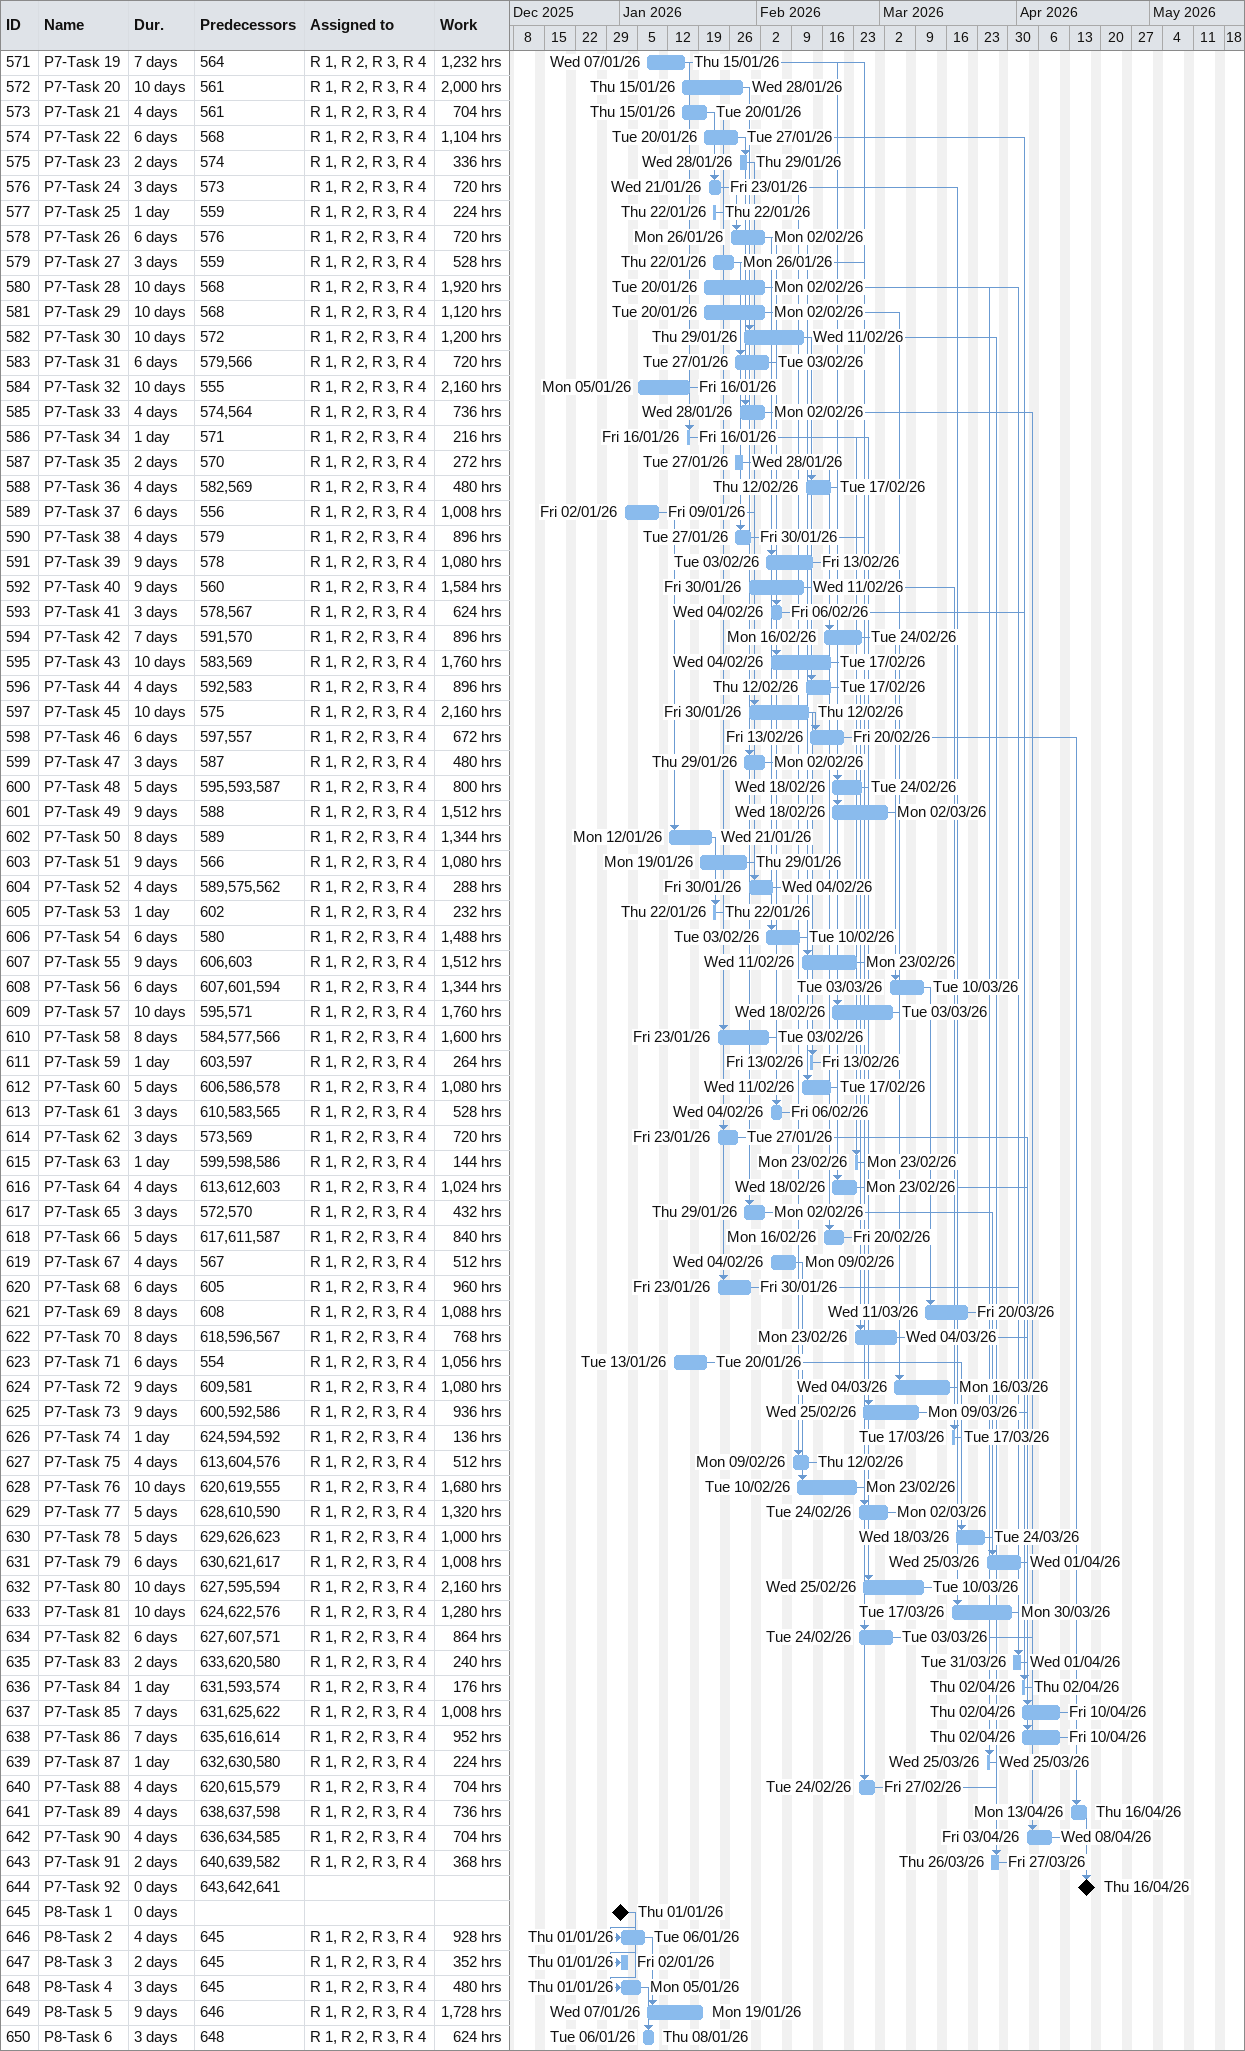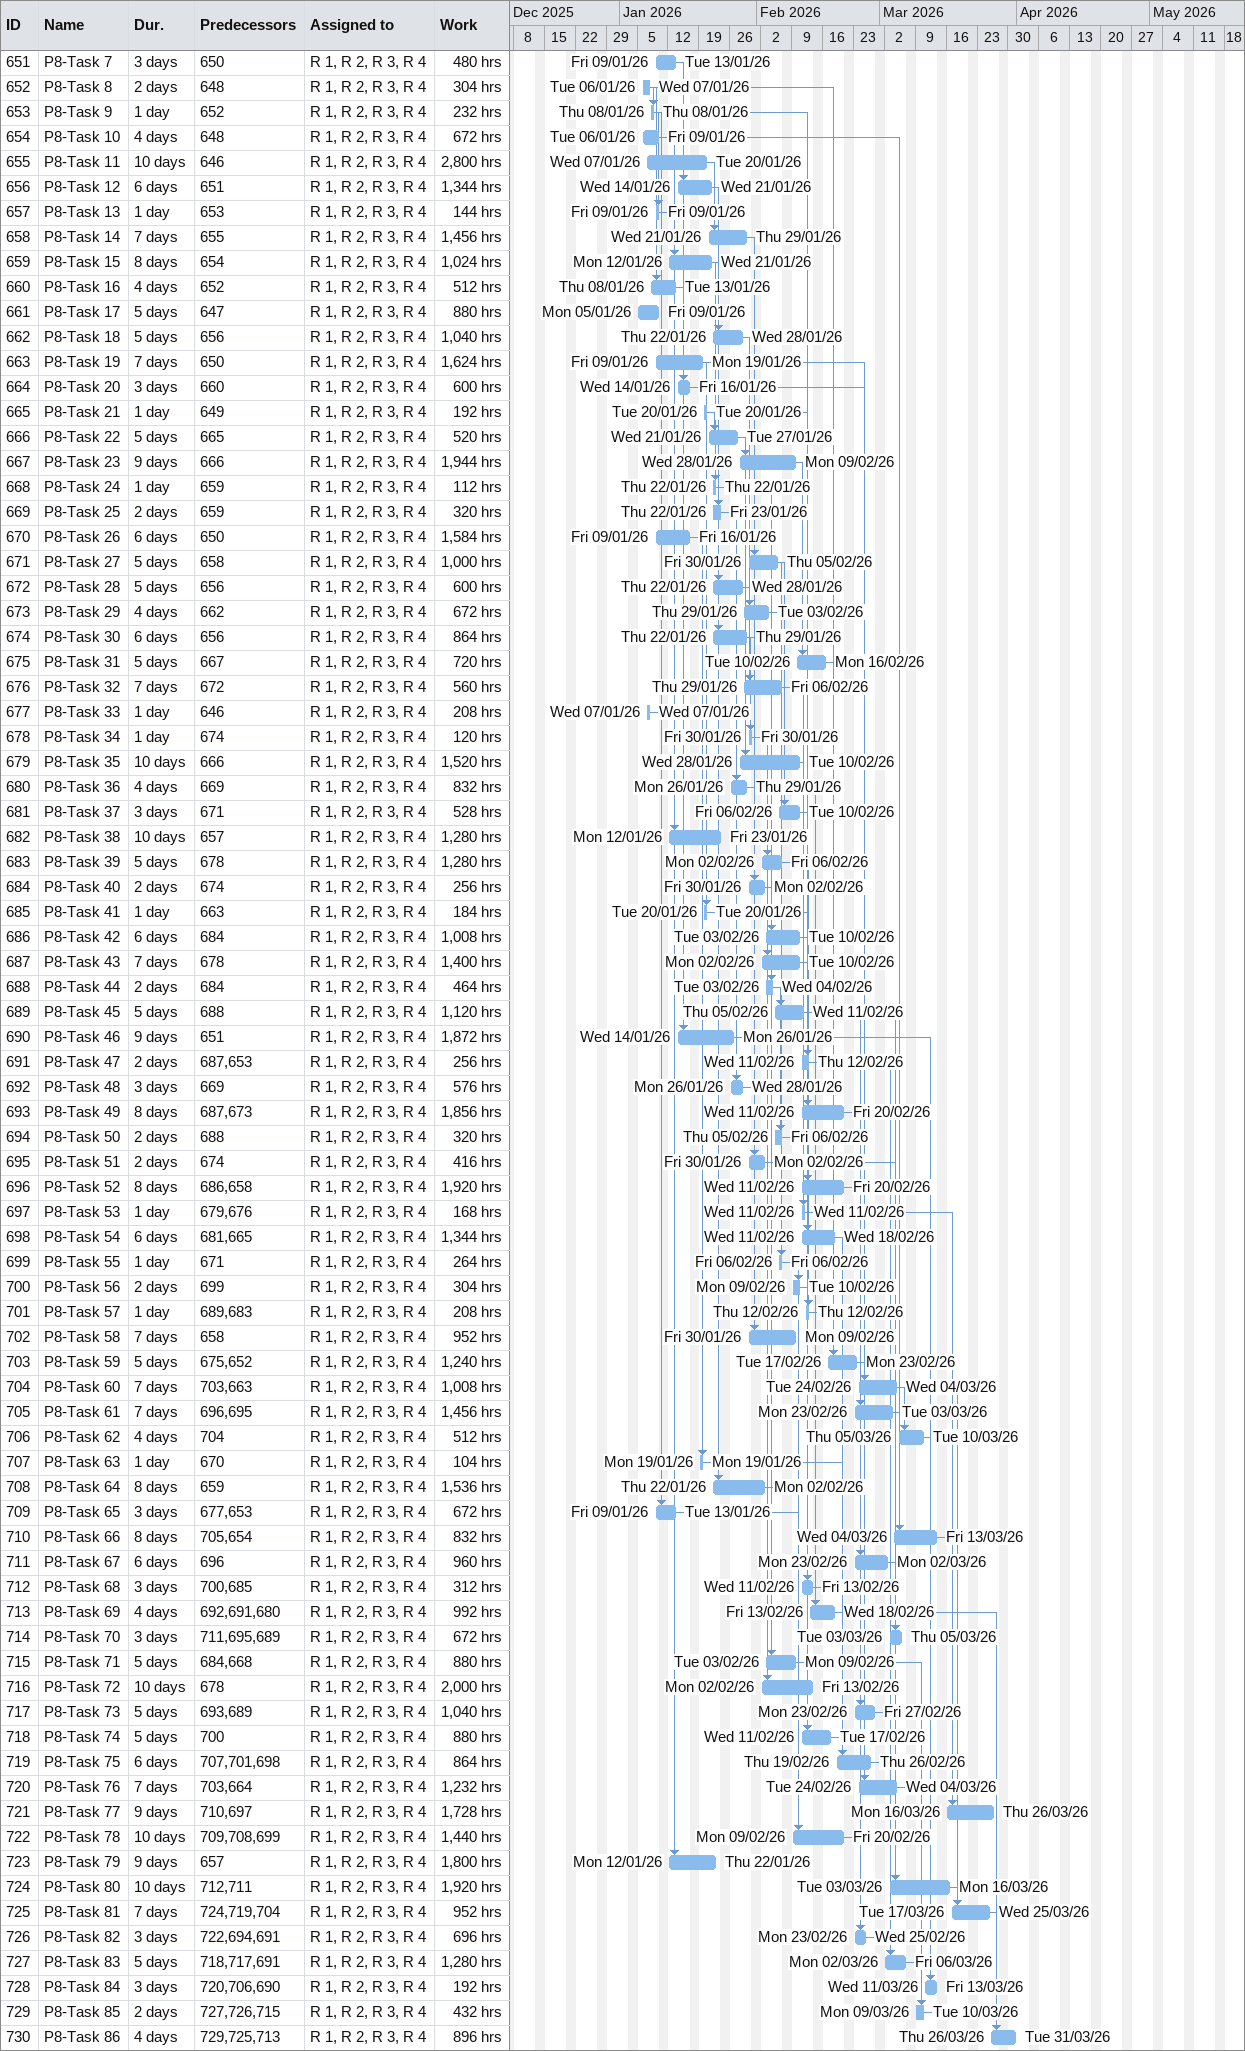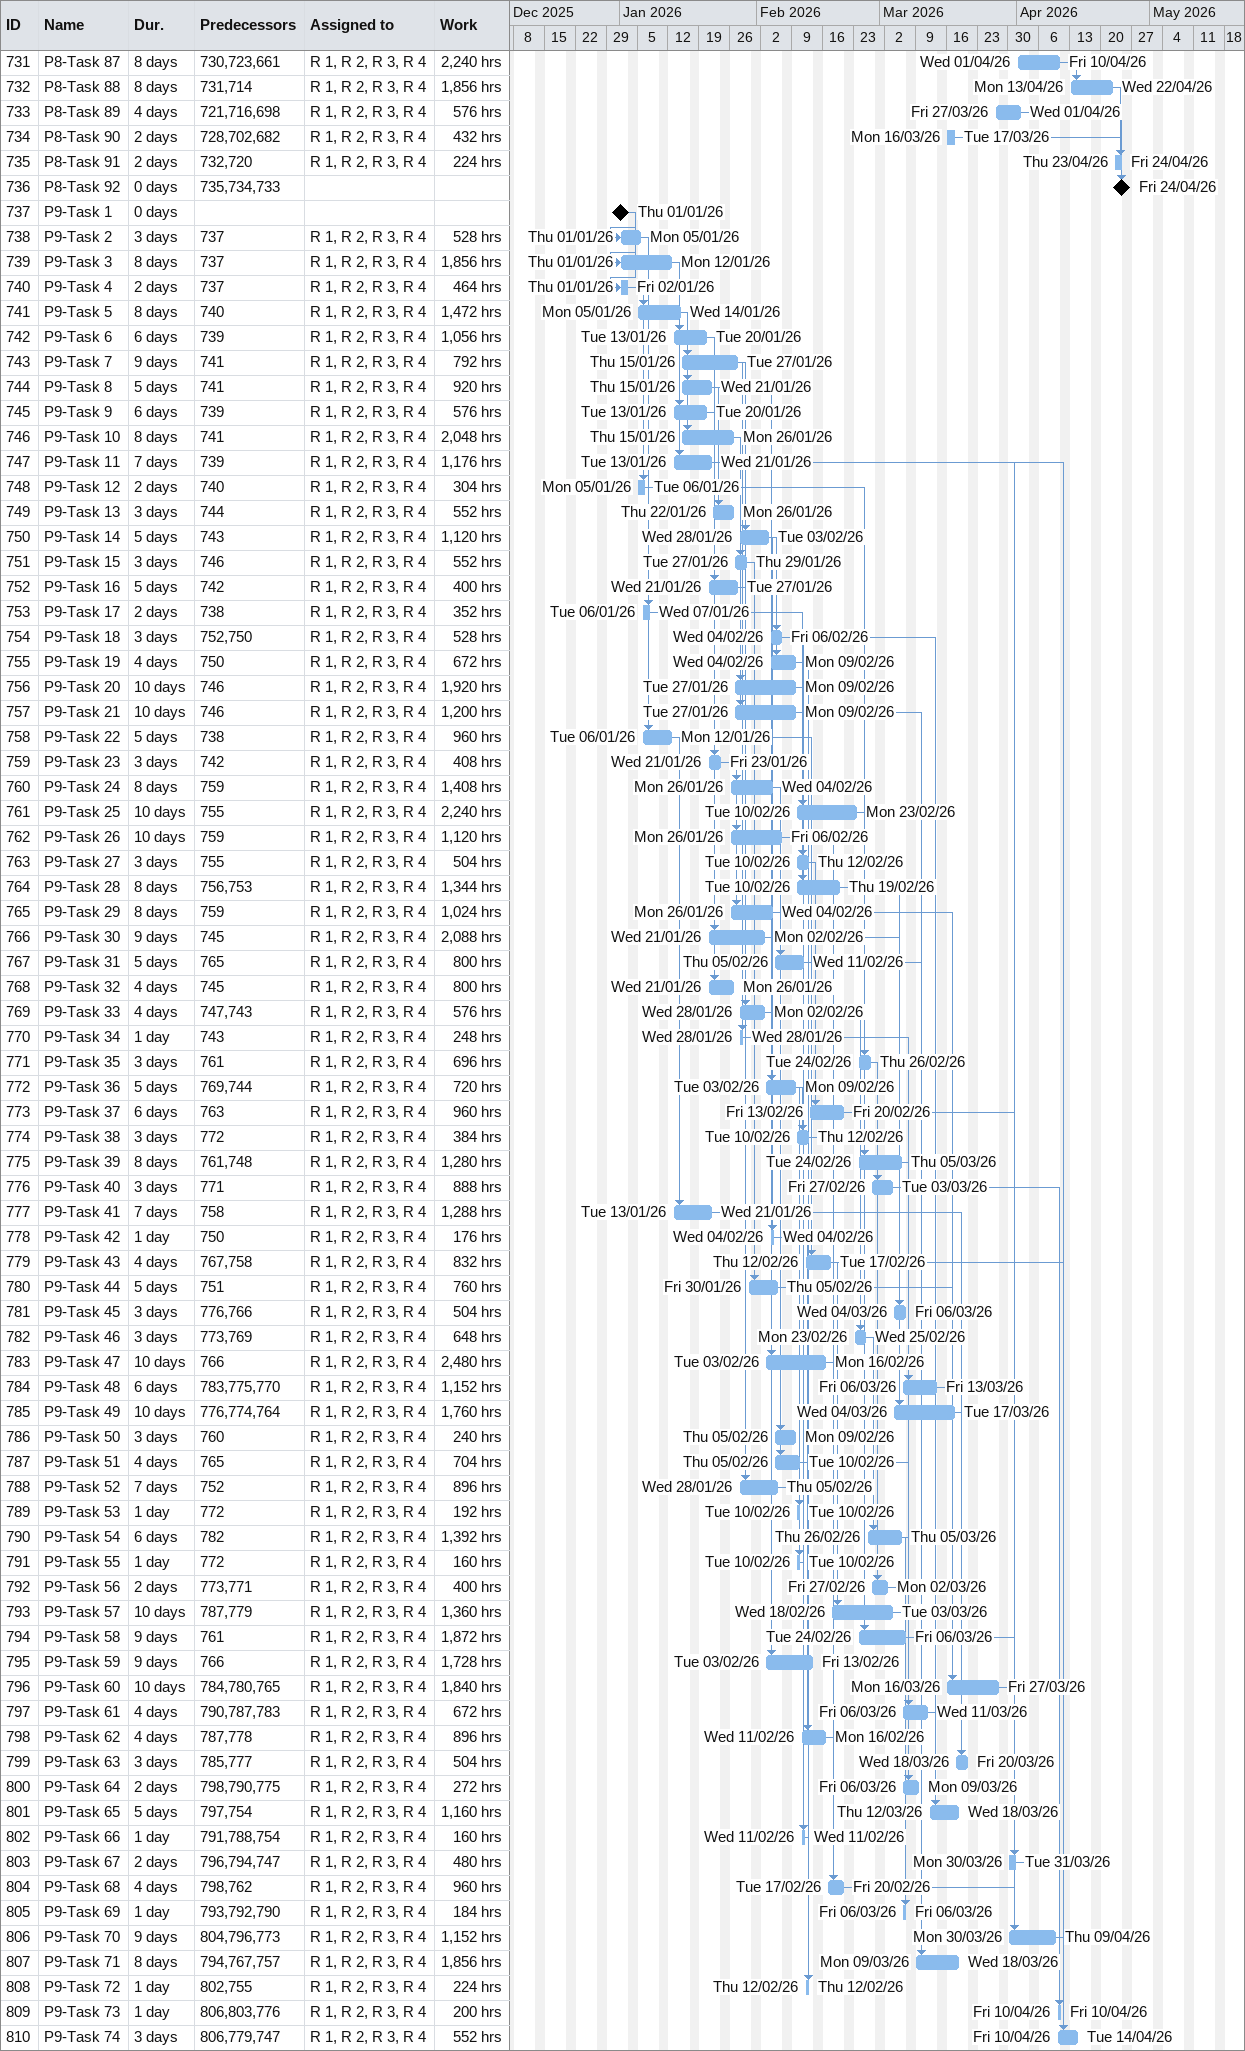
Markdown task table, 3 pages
| ID | Task | Duration | Start | Finish | Predecessors | Resources | Work (h) |
|---|---|---|---|---|---|---|---|
| 571 | P7-Task 19 | 7d | 2026-01-07 | 2026-01-15 | 564 | R 1, R 2, R 3, R 4 | 1232 |
| 572 | P7-Task 20 | 10d | 2026-01-15 | 2026-01-28 | 561 | R 1, R 2, R 3, R 4 | 2000 |
| 573 | P7-Task 21 | 4d | 2026-01-15 | 2026-01-20 | 561 | R 1, R 2, R 3, R 4 | 704 |
| 574 | P7-Task 22 | 6d | 2026-01-20 | 2026-01-27 | 568 | R 1, R 2, R 3, R 4 | 1104 |
| 575 | P7-Task 23 | 2d | 2026-01-28 | 2026-01-29 | 574 | R 1, R 2, R 3, R 4 | 336 |
| 576 | P7-Task 24 | 3d | 2026-01-21 | 2026-01-23 | 573 | R 1, R 2, R 3, R 4 | 720 |
| 577 | P7-Task 25 | 1d | 2026-01-22 | 2026-01-22 | 559 | R 1, R 2, R 3, R 4 | 224 |
| 578 | P7-Task 26 | 6d | 2026-01-26 | 2026-02-02 | 576 | R 1, R 2, R 3, R 4 | 720 |
| 579 | P7-Task 27 | 3d | 2026-01-22 | 2026-01-26 | 559 | R 1, R 2, R 3, R 4 | 528 |
| 580 | P7-Task 28 | 10d | 2026-01-20 | 2026-02-02 | 568 | R 1, R 2, R 3, R 4 | 1920 |
| 581 | P7-Task 29 | 10d | 2026-01-20 | 2026-02-02 | 568 | R 1, R 2, R 3, R 4 | 1120 |
| 582 | P7-Task 30 | 10d | 2026-01-29 | 2026-02-11 | 572 | R 1, R 2, R 3, R 4 | 1200 |
| 583 | P7-Task 31 | 6d | 2026-01-27 | 2026-02-03 | 579, 566 | R 1, R 2, R 3, R 4 | 720 |
| 584 | P7-Task 32 | 10d | 2026-01-05 | 2026-01-16 | 555 | R 1, R 2, R 3, R 4 | 2160 |
| 585 | P7-Task 33 | 4d | 2026-01-28 | 2026-02-02 | 574, 564 | R 1, R 2, R 3, R 4 | 736 |
| 586 | P7-Task 34 | 1d | 2026-01-16 | 2026-01-16 | 571 | R 1, R 2, R 3, R 4 | 216 |
| 587 | P7-Task 35 | 2d | 2026-01-27 | 2026-01-28 | 570 | R 1, R 2, R 3, R 4 | 272 |
| 588 | P7-Task 36 | 4d | 2026-02-12 | 2026-02-17 | 582, 569 | R 1, R 2, R 3, R 4 | 480 |
| 589 | P7-Task 37 | 6d | 2026-01-02 | 2026-01-09 | 556 | R 1, R 2, R 3, R 4 | 1008 |
| 590 | P7-Task 38 | 4d | 2026-01-27 | 2026-01-30 | 579 | R 1, R 2, R 3, R 4 | 896 |
| 591 | P7-Task 39 | 9d | 2026-02-03 | 2026-02-13 | 578 | R 1, R 2, R 3, R 4 | 1080 |
| 592 | P7-Task 40 | 9d | 2026-01-30 | 2026-02-11 | 560 | R 1, R 2, R 3, R 4 | 1584 |
| 593 | P7-Task 41 | 3d | 2026-02-04 | 2026-02-06 | 578, 567 | R 1, R 2, R 3, R 4 | 624 |
| 594 | P7-Task 42 | 7d | 2026-02-16 | 2026-02-24 | 591, 570 | R 1, R 2, R 3, R 4 | 896 |
| 595 | P7-Task 43 | 10d | 2026-02-04 | 2026-02-17 | 583, 569 | R 1, R 2, R 3, R 4 | 1760 |
| 596 | P7-Task 44 | 4d | 2026-02-12 | 2026-02-17 | 592, 583 | R 1, R 2, R 3, R 4 | 896 |
| 597 | P7-Task 45 | 10d | 2026-01-30 | 2026-02-12 | 575 | R 1, R 2, R 3, R 4 | 2160 |
| 598 | P7-Task 46 | 6d | 2026-02-13 | 2026-02-20 | 597, 557 | R 1, R 2, R 3, R 4 | 672 |
| 599 | P7-Task 47 | 3d | 2026-01-29 | 2026-02-02 | 587 | R 1, R 2, R 3, R 4 | 480 |
| 600 | P7-Task 48 | 5d | 2026-02-18 | 2026-02-24 | 595, 593, 587 | R 1, R 2, R 3, R 4 | 800 |
| 601 | P7-Task 49 | 9d | 2026-02-18 | 2026-03-02 | 588 | R 1, R 2, R 3, R 4 | 1512 |
| 602 | P7-Task 50 | 8d | 2026-01-12 | 2026-01-21 | 589 | R 1, R 2, R 3, R 4 | 1344 |
| 603 | P7-Task 51 | 9d | 2026-01-19 | 2026-01-29 | 566 | R 1, R 2, R 3, R 4 | 1080 |
| 604 | P7-Task 52 | 4d | 2026-01-30 | 2026-02-04 | 589, 575, 562 | R 1, R 2, R 3, R 4 | 288 |
| 605 | P7-Task 53 | 1d | 2026-01-22 | 2026-01-22 | 602 | R 1, R 2, R 3, R 4 | 232 |
| 606 | P7-Task 54 | 6d | 2026-02-03 | 2026-02-10 | 580 | R 1, R 2, R 3, R 4 | 1488 |
| 607 | P7-Task 55 | 9d | 2026-02-11 | 2026-02-23 | 606, 603 | R 1, R 2, R 3, R 4 | 1512 |
| 608 | P7-Task 56 | 6d | 2026-03-03 | 2026-03-10 | 607, 601, 594 | R 1, R 2, R 3, R 4 | 1344 |
| 609 | P7-Task 57 | 10d | 2026-02-18 | 2026-03-03 | 595, 571 | R 1, R 2, R 3, R 4 | 1760 |
| 610 | P7-Task 58 | 8d | 2026-01-23 | 2026-02-03 | 584, 577, 566 | R 1, R 2, R 3, R 4 | 1600 |
| 611 | P7-Task 59 | 1d | 2026-02-13 | 2026-02-13 | 603, 597 | R 1, R 2, R 3, R 4 | 264 |
| 612 | P7-Task 60 | 5d | 2026-02-11 | 2026-02-17 | 606, 586, 578 | R 1, R 2, R 3, R 4 | 1080 |
| 613 | P7-Task 61 | 3d | 2026-02-04 | 2026-02-06 | 610, 583, 565 | R 1, R 2, R 3, R 4 | 528 |
| 614 | P7-Task 62 | 3d | 2026-01-23 | 2026-01-27 | 573, 569 | R 1, R 2, R 3, R 4 | 720 |
| 615 | P7-Task 63 | 1d | 2026-02-23 | 2026-02-23 | 599, 598, 586 | R 1, R 2, R 3, R 4 | 144 |
| 616 | P7-Task 64 | 4d | 2026-02-18 | 2026-02-23 | 613, 612, 603 | R 1, R 2, R 3, R 4 | 1024 |
| 617 | P7-Task 65 | 3d | 2026-01-29 | 2026-02-02 | 572, 570 | R 1, R 2, R 3, R 4 | 432 |
| 618 | P7-Task 66 | 5d | 2026-02-16 | 2026-02-20 | 617, 611, 587 | R 1, R 2, R 3, R 4 | 840 |
| 619 | P7-Task 67 | 4d | 2026-02-04 | 2026-02-09 | 567 | R 1, R 2, R 3, R 4 | 512 |
| 620 | P7-Task 68 | 6d | 2026-01-23 | 2026-01-30 | 605 | R 1, R 2, R 3, R 4 | 960 |
| 621 | P7-Task 69 | 8d | 2026-03-11 | 2026-03-20 | 608 | R 1, R 2, R 3, R 4 | 1088 |
| 622 | P7-Task 70 | 8d | 2026-02-23 | 2026-03-04 | 618, 596, 567 | R 1, R 2, R 3, R 4 | 768 |
| 623 | P7-Task 71 | 6d | 2026-01-13 | 2026-01-20 | 554 | R 1, R 2, R 3, R 4 | 1056 |
| 624 | P7-Task 72 | 9d | 2026-03-04 | 2026-03-16 | 609, 581 | R 1, R 2, R 3, R 4 | 1080 |
| 625 | P7-Task 73 | 9d | 2026-02-25 | 2026-03-09 | 600, 592, 586 | R 1, R 2, R 3, R 4 | 936 |
| 626 | P7-Task 74 | 1d | 2026-03-17 | 2026-03-17 | 624, 594, 592 | R 1, R 2, R 3, R 4 | 136 |
| 627 | P7-Task 75 | 4d | 2026-02-09 | 2026-02-12 | 613, 604, 576 | R 1, R 2, R 3, R 4 | 512 |
| 628 | P7-Task 76 | 10d | 2026-02-10 | 2026-02-23 | 620, 619, 555 | R 1, R 2, R 3, R 4 | 1680 |
| 629 | P7-Task 77 | 5d | 2026-02-24 | 2026-03-02 | 628, 610, 590 | R 1, R 2, R 3, R 4 | 1320 |
| 630 | P7-Task 78 | 5d | 2026-03-18 | 2026-03-24 | 629, 626, 623 | R 1, R 2, R 3, R 4 | 1000 |
| 631 | P7-Task 79 | 6d | 2026-03-25 | 2026-04-01 | 630, 621, 617 | R 1, R 2, R 3, R 4 | 1008 |
| 632 | P7-Task 80 | 10d | 2026-02-25 | 2026-03-10 | 627, 595, 594 | R 1, R 2, R 3, R 4 | 2160 |
| 633 | P7-Task 81 | 10d | 2026-03-17 | 2026-03-30 | 624, 622, 576 | R 1, R 2, R 3, R 4 | 1280 |
| 634 | P7-Task 82 | 6d | 2026-02-24 | 2026-03-03 | 627, 607, 571 | R 1, R 2, R 3, R 4 | 864 |
| 635 | P7-Task 83 | 2d | 2026-03-31 | 2026-04-01 | 633, 620, 580 | R 1, R 2, R 3, R 4 | 240 |
| 636 | P7-Task 84 | 1d | 2026-04-02 | 2026-04-02 | 631, 593, 574 | R 1, R 2, R 3, R 4 | 176 |
| 637 | P7-Task 85 | 7d | 2026-04-02 | 2026-04-10 | 631, 625, 622 | R 1, R 2, R 3, R 4 | 1008 |
| 638 | P7-Task 86 | 7d | 2026-04-02 | 2026-04-10 | 635, 616, 614 | R 1, R 2, R 3, R 4 | 952 |
| 639 | P7-Task 87 | 1d | 2026-03-25 | 2026-03-25 | 632, 630, 580 | R 1, R 2, R 3, R 4 | 224 |
| 640 | P7-Task 88 | 4d | 2026-02-24 | 2026-02-27 | 620, 615, 579 | R 1, R 2, R 3, R 4 | 704 |
| 641 | P7-Task 89 | 4d | 2026-04-13 | 2026-04-16 | 638, 637, 598 | R 1, R 2, R 3, R 4 | 736 |
| 642 | P7-Task 90 | 4d | 2026-04-03 | 2026-04-08 | 636, 634, 585 | R 1, R 2, R 3, R 4 | 704 |
| 643 | P7-Task 91 | 2d | 2026-03-26 | 2026-03-27 | 640, 639, 582 | R 1, R 2, R 3, R 4 | 368 |
| 644 | P7-Task 92 | 0d | 2026-04-16 | 2026-04-16 | 643, 642, 641 |  |  |
| 645 | P8-Task 1 | 0d | 2026-01-01 | 2026-01-01 |  |  |  |
| 646 | P8-Task 2 | 4d | 2026-01-01 | 2026-01-06 | 645 | R 1, R 2, R 3, R 4 | 928 |
| 647 | P8-Task 3 | 2d | 2026-01-01 | 2026-01-02 | 645 | R 1, R 2, R 3, R 4 | 352 |
| 648 | P8-Task 4 | 3d | 2026-01-01 | 2026-01-05 | 645 | R 1, R 2, R 3, R 4 | 480 |
| 649 | P8-Task 5 | 9d | 2026-01-07 | 2026-01-19 | 646 | R 1, R 2, R 3, R 4 | 1728 |
| 650 | P8-Task 6 | 3d | 2026-01-06 | 2026-01-08 | 648 | R 1, R 2, R 3, R 4 | 624 |
| 651 | P8-Task 7 | 3d | 2026-01-09 | 2026-01-13 | 650 | R 1, R 2, R 3, R 4 | 480 |
| 652 | P8-Task 8 | 2d | 2026-01-06 | 2026-01-07 | 648 | R 1, R 2, R 3, R 4 | 304 |
| 653 | P8-Task 9 | 1d | 2026-01-08 | 2026-01-08 | 652 | R 1, R 2, R 3, R 4 | 232 |
| 654 | P8-Task 10 | 4d | 2026-01-06 | 2026-01-09 | 648 | R 1, R 2, R 3, R 4 | 672 |
| 655 | P8-Task 11 | 10d | 2026-01-07 | 2026-01-20 | 646 | R 1, R 2, R 3, R 4 | 2800 |
| 656 | P8-Task 12 | 6d | 2026-01-14 | 2026-01-21 | 651 | R 1, R 2, R 3, R 4 | 1344 |
| 657 | P8-Task 13 | 1d | 2026-01-09 | 2026-01-09 | 653 | R 1, R 2, R 3, R 4 | 144 |
| 658 | P8-Task 14 | 7d | 2026-01-21 | 2026-01-29 | 655 | R 1, R 2, R 3, R 4 | 1456 |
| 659 | P8-Task 15 | 8d | 2026-01-12 | 2026-01-21 | 654 | R 1, R 2, R 3, R 4 | 1024 |
| 660 | P8-Task 16 | 4d | 2026-01-08 | 2026-01-13 | 652 | R 1, R 2, R 3, R 4 | 512 |
| 661 | P8-Task 17 | 5d | 2026-01-05 | 2026-01-09 | 647 | R 1, R 2, R 3, R 4 | 880 |
| 662 | P8-Task 18 | 5d | 2026-01-22 | 2026-01-28 | 656 | R 1, R 2, R 3, R 4 | 1040 |
| 663 | P8-Task 19 | 7d | 2026-01-09 | 2026-01-19 | 650 | R 1, R 2, R 3, R 4 | 1624 |
| 664 | P8-Task 20 | 3d | 2026-01-14 | 2026-01-16 | 660 | R 1, R 2, R 3, R 4 | 600 |
| 665 | P8-Task 21 | 1d | 2026-01-20 | 2026-01-20 | 649 | R 1, R 2, R 3, R 4 | 192 |
| 666 | P8-Task 22 | 5d | 2026-01-21 | 2026-01-27 | 665 | R 1, R 2, R 3, R 4 | 520 |
| 667 | P8-Task 23 | 9d | 2026-01-28 | 2026-02-09 | 666 | R 1, R 2, R 3, R 4 | 1944 |
| 668 | P8-Task 24 | 1d | 2026-01-22 | 2026-01-22 | 659 | R 1, R 2, R 3, R 4 | 112 |
| 669 | P8-Task 25 | 2d | 2026-01-22 | 2026-01-23 | 659 | R 1, R 2, R 3, R 4 | 320 |
| 670 | P8-Task 26 | 6d | 2026-01-09 | 2026-01-16 | 650 | R 1, R 2, R 3, R 4 | 1584 |
| 671 | P8-Task 27 | 5d | 2026-01-30 | 2026-02-05 | 658 | R 1, R 2, R 3, R 4 | 1000 |
| 672 | P8-Task 28 | 5d | 2026-01-22 | 2026-01-28 | 656 | R 1, R 2, R 3, R 4 | 600 |
| 673 | P8-Task 29 | 4d | 2026-01-29 | 2026-02-03 | 662 | R 1, R 2, R 3, R 4 | 672 |
| 674 | P8-Task 30 | 6d | 2026-01-22 | 2026-01-29 | 656 | R 1, R 2, R 3, R 4 | 864 |
| 675 | P8-Task 31 | 5d | 2026-02-10 | 2026-02-16 | 667 | R 1, R 2, R 3, R 4 | 720 |
| 676 | P8-Task 32 | 7d | 2026-01-29 | 2026-02-06 | 672 | R 1, R 2, R 3, R 4 | 560 |
| 677 | P8-Task 33 | 1d | 2026-01-07 | 2026-01-07 | 646 | R 1, R 2, R 3, R 4 | 208 |
| 678 | P8-Task 34 | 1d | 2026-01-30 | 2026-01-30 | 674 | R 1, R 2, R 3, R 4 | 120 |
| 679 | P8-Task 35 | 10d | 2026-01-28 | 2026-02-10 | 666 | R 1, R 2, R 3, R 4 | 1520 |
| 680 | P8-Task 36 | 4d | 2026-01-26 | 2026-01-29 | 669 | R 1, R 2, R 3, R 4 | 832 |
| 681 | P8-Task 37 | 3d | 2026-02-06 | 2026-02-10 | 671 | R 1, R 2, R 3, R 4 | 528 |
| 682 | P8-Task 38 | 10d | 2026-01-12 | 2026-01-23 | 657 | R 1, R 2, R 3, R 4 | 1280 |
| 683 | P8-Task 39 | 5d | 2026-02-02 | 2026-02-06 | 678 | R 1, R 2, R 3, R 4 | 1280 |
| 684 | P8-Task 40 | 2d | 2026-01-30 | 2026-02-02 | 674 | R 1, R 2, R 3, R 4 | 256 |
| 685 | P8-Task 41 | 1d | 2026-01-20 | 2026-01-20 | 663 | R 1, R 2, R 3, R 4 | 184 |
| 686 | P8-Task 42 | 6d | 2026-02-03 | 2026-02-10 | 684 | R 1, R 2, R 3, R 4 | 1008 |
| 687 | P8-Task 43 | 7d | 2026-02-02 | 2026-02-10 | 678 | R 1, R 2, R 3, R 4 | 1400 |
| 688 | P8-Task 44 | 2d | 2026-02-03 | 2026-02-04 | 684 | R 1, R 2, R 3, R 4 | 464 |
| 689 | P8-Task 45 | 5d | 2026-02-05 | 2026-02-11 | 688 | R 1, R 2, R 3, R 4 | 1120 |
| 690 | P8-Task 46 | 9d | 2026-01-14 | 2026-01-26 | 651 | R 1, R 2, R 3, R 4 | 1872 |
| 691 | P8-Task 47 | 2d | 2026-02-11 | 2026-02-12 | 687, 653 | R 1, R 2, R 3, R 4 | 256 |
| 692 | P8-Task 48 | 3d | 2026-01-26 | 2026-01-28 | 669 | R 1, R 2, R 3, R 4 | 576 |
| 693 | P8-Task 49 | 8d | 2026-02-11 | 2026-02-20 | 687, 673 | R 1, R 2, R 3, R 4 | 1856 |
| 694 | P8-Task 50 | 2d | 2026-02-05 | 2026-02-06 | 688 | R 1, R 2, R 3, R 4 | 320 |
| 695 | P8-Task 51 | 2d | 2026-01-30 | 2026-02-02 | 674 | R 1, R 2, R 3, R 4 | 416 |
| 696 | P8-Task 52 | 8d | 2026-02-11 | 2026-02-20 | 686, 658 | R 1, R 2, R 3, R 4 | 1920 |
| 697 | P8-Task 53 | 1d | 2026-02-11 | 2026-02-11 | 679, 676 | R 1, R 2, R 3, R 4 | 168 |
| 698 | P8-Task 54 | 6d | 2026-02-11 | 2026-02-18 | 681, 665 | R 1, R 2, R 3, R 4 | 1344 |
| 699 | P8-Task 55 | 1d | 2026-02-06 | 2026-02-06 | 671 | R 1, R 2, R 3, R 4 | 264 |
| 700 | P8-Task 56 | 2d | 2026-02-09 | 2026-02-10 | 699 | R 1, R 2, R 3, R 4 | 304 |
| 701 | P8-Task 57 | 1d | 2026-02-12 | 2026-02-12 | 689, 683 | R 1, R 2, R 3, R 4 | 208 |
| 702 | P8-Task 58 | 7d | 2026-01-30 | 2026-02-09 | 658 | R 1, R 2, R 3, R 4 | 952 |
| 703 | P8-Task 59 | 5d | 2026-02-17 | 2026-02-23 | 675, 652 | R 1, R 2, R 3, R 4 | 1240 |
| 704 | P8-Task 60 | 7d | 2026-02-24 | 2026-03-04 | 703, 663 | R 1, R 2, R 3, R 4 | 1008 |
| 705 | P8-Task 61 | 7d | 2026-02-23 | 2026-03-03 | 696, 695 | R 1, R 2, R 3, R 4 | 1456 |
| 706 | P8-Task 62 | 4d | 2026-03-05 | 2026-03-10 | 704 | R 1, R 2, R 3, R 4 | 512 |
| 707 | P8-Task 63 | 1d | 2026-01-19 | 2026-01-19 | 670 | R 1, R 2, R 3, R 4 | 104 |
| 708 | P8-Task 64 | 8d | 2026-01-22 | 2026-02-02 | 659 | R 1, R 2, R 3, R 4 | 1536 |
| 709 | P8-Task 65 | 3d | 2026-01-09 | 2026-01-13 | 677, 653 | R 1, R 2, R 3, R 4 | 672 |
| 710 | P8-Task 66 | 8d | 2026-03-04 | 2026-03-13 | 705, 654 | R 1, R 2, R 3, R 4 | 832 |
| 711 | P8-Task 67 | 6d | 2026-02-23 | 2026-03-02 | 696 | R 1, R 2, R 3, R 4 | 960 |
| 712 | P8-Task 68 | 3d | 2026-02-11 | 2026-02-13 | 700, 685 | R 1, R 2, R 3, R 4 | 312 |
| 713 | P8-Task 69 | 4d | 2026-02-13 | 2026-02-18 | 692, 691, 680 | R 1, R 2, R 3, R 4 | 992 |
| 714 | P8-Task 70 | 3d | 2026-03-03 | 2026-03-05 | 711, 695, 689 | R 1, R 2, R 3, R 4 | 672 |
| 715 | P8-Task 71 | 5d | 2026-02-03 | 2026-02-09 | 684, 668 | R 1, R 2, R 3, R 4 | 880 |
| 716 | P8-Task 72 | 10d | 2026-02-02 | 2026-02-13 | 678 | R 1, R 2, R 3, R 4 | 2000 |
| 717 | P8-Task 73 | 5d | 2026-02-23 | 2026-02-27 | 693, 689 | R 1, R 2, R 3, R 4 | 1040 |
| 718 | P8-Task 74 | 5d | 2026-02-11 | 2026-02-17 | 700 | R 1, R 2, R 3, R 4 | 880 |
| 719 | P8-Task 75 | 6d | 2026-02-19 | 2026-02-26 | 707, 701, 698 | R 1, R 2, R 3, R 4 | 864 |
| 720 | P8-Task 76 | 7d | 2026-02-24 | 2026-03-04 | 703, 664 | R 1, R 2, R 3, R 4 | 1232 |
| 721 | P8-Task 77 | 9d | 2026-03-16 | 2026-03-26 | 710, 697 | R 1, R 2, R 3, R 4 | 1728 |
| 722 | P8-Task 78 | 10d | 2026-02-09 | 2026-02-20 | 709, 708, 699 | R 1, R 2, R 3, R 4 | 1440 |
| 723 | P8-Task 79 | 9d | 2026-01-12 | 2026-01-22 | 657 | R 1, R 2, R 3, R 4 | 1800 |
| 724 | P8-Task 80 | 10d | 2026-03-03 | 2026-03-16 | 712, 711 | R 1, R 2, R 3, R 4 | 1920 |
| 725 | P8-Task 81 | 7d | 2026-03-17 | 2026-03-25 | 724, 719, 704 | R 1, R 2, R 3, R 4 | 952 |
| 726 | P8-Task 82 | 3d | 2026-02-23 | 2026-02-25 | 722, 694, 691 | R 1, R 2, R 3, R 4 | 696 |
| 727 | P8-Task 83 | 5d | 2026-03-02 | 2026-03-06 | 718, 717, 691 | R 1, R 2, R 3, R 4 | 1280 |
| 728 | P8-Task 84 | 3d | 2026-03-11 | 2026-03-13 | 720, 706, 690 | R 1, R 2, R 3, R 4 | 192 |
| 729 | P8-Task 85 | 2d | 2026-03-09 | 2026-03-10 | 727, 726, 715 | R 1, R 2, R 3, R 4 | 432 |
| 730 | P8-Task 86 | 4d | 2026-03-26 | 2026-03-31 | 729, 725, 713 | R 1, R 2, R 3, R 4 | 896 |
| 731 | P8-Task 87 | 8d | 2026-04-01 | 2026-04-10 | 730, 723, 661 | R 1, R 2, R 3, R 4 | 2240 |
| 732 | P8-Task 88 | 8d | 2026-04-13 | 2026-04-22 | 731, 714 | R 1, R 2, R 3, R 4 | 1856 |
| 733 | P8-Task 89 | 4d | 2026-03-27 | 2026-04-01 | 721, 716, 698 | R 1, R 2, R 3, R 4 | 576 |
| 734 | P8-Task 90 | 2d | 2026-03-16 | 2026-03-17 | 728, 702, 682 | R 1, R 2, R 3, R 4 | 432 |
| 735 | P8-Task 91 | 2d | 2026-04-23 | 2026-04-24 | 732, 720 | R 1, R 2, R 3, R 4 | 224 |
| 736 | P8-Task 92 | 0d | 2026-04-24 | 2026-04-24 | 735, 734, 733 |  |  |
| 737 | P9-Task 1 | 0d | 2026-01-01 | 2026-01-01 |  |  |  |
| 738 | P9-Task 2 | 3d | 2026-01-01 | 2026-01-05 | 737 | R 1, R 2, R 3, R 4 | 528 |
| 739 | P9-Task 3 | 8d | 2026-01-01 | 2026-01-12 | 737 | R 1, R 2, R 3, R 4 | 1856 |
| 740 | P9-Task 4 | 2d | 2026-01-01 | 2026-01-02 | 737 | R 1, R 2, R 3, R 4 | 464 |
| 741 | P9-Task 5 | 8d | 2026-01-05 | 2026-01-14 | 740 | R 1, R 2, R 3, R 4 | 1472 |
| 742 | P9-Task 6 | 6d | 2026-01-13 | 2026-01-20 | 739 | R 1, R 2, R 3, R 4 | 1056 |
| 743 | P9-Task 7 | 9d | 2026-01-15 | 2026-01-27 | 741 | R 1, R 2, R 3, R 4 | 792 |
| 744 | P9-Task 8 | 5d | 2026-01-15 | 2026-01-21 | 741 | R 1, R 2, R 3, R 4 | 920 |
| 745 | P9-Task 9 | 6d | 2026-01-13 | 2026-01-20 | 739 | R 1, R 2, R 3, R 4 | 576 |
| 746 | P9-Task 10 | 8d | 2026-01-15 | 2026-01-26 | 741 | R 1, R 2, R 3, R 4 | 2048 |
| 747 | P9-Task 11 | 7d | 2026-01-13 | 2026-01-21 | 739 | R 1, R 2, R 3, R 4 | 1176 |
| 748 | P9-Task 12 | 2d | 2026-01-05 | 2026-01-06 | 740 | R 1, R 2, R 3, R 4 | 304 |
| 749 | P9-Task 13 | 3d | 2026-01-22 | 2026-01-26 | 744 | R 1, R 2, R 3, R 4 | 552 |
| 750 | P9-Task 14 | 5d | 2026-01-28 | 2026-02-03 | 743 | R 1, R 2, R 3, R 4 | 1120 |
| 751 | P9-Task 15 | 3d | 2026-01-27 | 2026-01-29 | 746 | R 1, R 2, R 3, R 4 | 552 |
| 752 | P9-Task 16 | 5d | 2026-01-21 | 2026-01-27 | 742 | R 1, R 2, R 3, R 4 | 400 |
| 753 | P9-Task 17 | 2d | 2026-01-06 | 2026-01-07 | 738 | R 1, R 2, R 3, R 4 | 352 |
| 754 | P9-Task 18 | 3d | 2026-02-04 | 2026-02-06 | 752, 750 | R 1, R 2, R 3, R 4 | 528 |
| 755 | P9-Task 19 | 4d | 2026-02-04 | 2026-02-09 | 750 | R 1, R 2, R 3, R 4 | 672 |
| 756 | P9-Task 20 | 10d | 2026-01-27 | 2026-02-09 | 746 | R 1, R 2, R 3, R 4 | 1920 |
| 757 | P9-Task 21 | 10d | 2026-01-27 | 2026-02-09 | 746 | R 1, R 2, R 3, R 4 | 1200 |
| 758 | P9-Task 22 | 5d | 2026-01-06 | 2026-01-12 | 738 | R 1, R 2, R 3, R 4 | 960 |
| 759 | P9-Task 23 | 3d | 2026-01-21 | 2026-01-23 | 742 | R 1, R 2, R 3, R 4 | 408 |
| 760 | P9-Task 24 | 8d | 2026-01-26 | 2026-02-04 | 759 | R 1, R 2, R 3, R 4 | 1408 |
| 761 | P9-Task 25 | 10d | 2026-02-10 | 2026-02-23 | 755 | R 1, R 2, R 3, R 4 | 2240 |
| 762 | P9-Task 26 | 10d | 2026-01-26 | 2026-02-06 | 759 | R 1, R 2, R 3, R 4 | 1120 |
| 763 | P9-Task 27 | 3d | 2026-02-10 | 2026-02-12 | 755 | R 1, R 2, R 3, R 4 | 504 |
| 764 | P9-Task 28 | 8d | 2026-02-10 | 2026-02-19 | 756, 753 | R 1, R 2, R 3, R 4 | 1344 |
| 765 | P9-Task 29 | 8d | 2026-01-26 | 2026-02-04 | 759 | R 1, R 2, R 3, R 4 | 1024 |
| 766 | P9-Task 30 | 9d | 2026-01-21 | 2026-02-02 | 745 | R 1, R 2, R 3, R 4 | 2088 |
| 767 | P9-Task 31 | 5d | 2026-02-05 | 2026-02-11 | 765 | R 1, R 2, R 3, R 4 | 800 |
| 768 | P9-Task 32 | 4d | 2026-01-21 | 2026-01-26 | 745 | R 1, R 2, R 3, R 4 | 800 |
| 769 | P9-Task 33 | 4d | 2026-01-28 | 2026-02-02 | 747, 743 | R 1, R 2, R 3, R 4 | 576 |
| 770 | P9-Task 34 | 1d | 2026-01-28 | 2026-01-28 | 743 | R 1, R 2, R 3, R 4 | 248 |
| 771 | P9-Task 35 | 3d | 2026-02-24 | 2026-02-26 | 761 | R 1, R 2, R 3, R 4 | 696 |
| 772 | P9-Task 36 | 5d | 2026-02-03 | 2026-02-09 | 769, 744 | R 1, R 2, R 3, R 4 | 720 |
| 773 | P9-Task 37 | 6d | 2026-02-13 | 2026-02-20 | 763 | R 1, R 2, R 3, R 4 | 960 |
| 774 | P9-Task 38 | 3d | 2026-02-10 | 2026-02-12 | 772 | R 1, R 2, R 3, R 4 | 384 |
| 775 | P9-Task 39 | 8d | 2026-02-24 | 2026-03-05 | 761, 748 | R 1, R 2, R 3, R 4 | 1280 |
| 776 | P9-Task 40 | 3d | 2026-02-27 | 2026-03-03 | 771 | R 1, R 2, R 3, R 4 | 888 |
| 777 | P9-Task 41 | 7d | 2026-01-13 | 2026-01-21 | 758 | R 1, R 2, R 3, R 4 | 1288 |
| 778 | P9-Task 42 | 1d | 2026-02-04 | 2026-02-04 | 750 | R 1, R 2, R 3, R 4 | 176 |
| 779 | P9-Task 43 | 4d | 2026-02-12 | 2026-02-17 | 767, 758 | R 1, R 2, R 3, R 4 | 832 |
| 780 | P9-Task 44 | 5d | 2026-01-30 | 2026-02-05 | 751 | R 1, R 2, R 3, R 4 | 760 |
| 781 | P9-Task 45 | 3d | 2026-03-04 | 2026-03-06 | 776, 766 | R 1, R 2, R 3, R 4 | 504 |
| 782 | P9-Task 46 | 3d | 2026-02-23 | 2026-02-25 | 773, 769 | R 1, R 2, R 3, R 4 | 648 |
| 783 | P9-Task 47 | 10d | 2026-02-03 | 2026-02-16 | 766 | R 1, R 2, R 3, R 4 | 2480 |
| 784 | P9-Task 48 | 6d | 2026-03-06 | 2026-03-13 | 783, 775, 770 | R 1, R 2, R 3, R 4 | 1152 |
| 785 | P9-Task 49 | 10d | 2026-03-04 | 2026-03-17 | 776, 774, 764 | R 1, R 2, R 3, R 4 | 1760 |
| 786 | P9-Task 50 | 3d | 2026-02-05 | 2026-02-09 | 760 | R 1, R 2, R 3, R 4 | 240 |
| 787 | P9-Task 51 | 4d | 2026-02-05 | 2026-02-10 | 765 | R 1, R 2, R 3, R 4 | 704 |
| 788 | P9-Task 52 | 7d | 2026-01-28 | 2026-02-05 | 752 | R 1, R 2, R 3, R 4 | 896 |
| 789 | P9-Task 53 | 1d | 2026-02-10 | 2026-02-10 | 772 | R 1, R 2, R 3, R 4 | 192 |
| 790 | P9-Task 54 | 6d | 2026-02-26 | 2026-03-05 | 782 | R 1, R 2, R 3, R 4 | 1392 |
| 791 | P9-Task 55 | 1d | 2026-02-10 | 2026-02-10 | 772 | R 1, R 2, R 3, R 4 | 160 |
| 792 | P9-Task 56 | 2d | 2026-02-27 | 2026-03-02 | 773, 771 | R 1, R 2, R 3, R 4 | 400 |
| 793 | P9-Task 57 | 10d | 2026-02-18 | 2026-03-03 | 787, 779 | R 1, R 2, R 3, R 4 | 1360 |
| 794 | P9-Task 58 | 9d | 2026-02-24 | 2026-03-06 | 761 | R 1, R 2, R 3, R 4 | 1872 |
| 795 | P9-Task 59 | 9d | 2026-02-03 | 2026-02-13 | 766 | R 1, R 2, R 3, R 4 | 1728 |
| 796 | P9-Task 60 | 10d | 2026-03-16 | 2026-03-27 | 784, 780, 765 | R 1, R 2, R 3, R 4 | 1840 |
| 797 | P9-Task 61 | 4d | 2026-03-06 | 2026-03-11 | 790, 787, 783 | R 1, R 2, R 3, R 4 | 672 |
| 798 | P9-Task 62 | 4d | 2026-02-11 | 2026-02-16 | 787, 778 | R 1, R 2, R 3, R 4 | 896 |
| 799 | P9-Task 63 | 3d | 2026-03-18 | 2026-03-20 | 785, 777 | R 1, R 2, R 3, R 4 | 504 |
| 800 | P9-Task 64 | 2d | 2026-03-06 | 2026-03-09 | 798, 790, 775 | R 1, R 2, R 3, R 4 | 272 |
| 801 | P9-Task 65 | 5d | 2026-03-12 | 2026-03-18 | 797, 754 | R 1, R 2, R 3, R 4 | 1160 |
| 802 | P9-Task 66 | 1d | 2026-02-11 | 2026-02-11 | 791, 788, 754 | R 1, R 2, R 3, R 4 | 160 |
| 803 | P9-Task 67 | 2d | 2026-03-30 | 2026-03-31 | 796, 794, 747 | R 1, R 2, R 3, R 4 | 480 |
| 804 | P9-Task 68 | 4d | 2026-02-17 | 2026-02-20 | 798, 762 | R 1, R 2, R 3, R 4 | 960 |
| 805 | P9-Task 69 | 1d | 2026-03-06 | 2026-03-06 | 793, 792, 790 | R 1, R 2, R 3, R 4 | 184 |
| 806 | P9-Task 70 | 9d | 2026-03-30 | 2026-04-09 | 804, 796, 773 | R 1, R 2, R 3, R 4 | 1152 |
| 807 | P9-Task 71 | 8d | 2026-03-09 | 2026-03-18 | 794, 767, 757 | R 1, R 2, R 3, R 4 | 1856 |
| 808 | P9-Task 72 | 1d | 2026-02-12 | 2026-02-12 | 802, 755 | R 1, R 2, R 3, R 4 | 224 |
| 809 | P9-Task 73 | 1d | 2026-04-10 | 2026-04-10 | 806, 803, 776 | R 1, R 2, R 3, R 4 | 200 |
| 810 | P9-Task 74 | 3d | 2026-04-10 | 2026-04-14 | 806, 779, 747 | R 1, R 2, R 3, R 4 | 552 |
